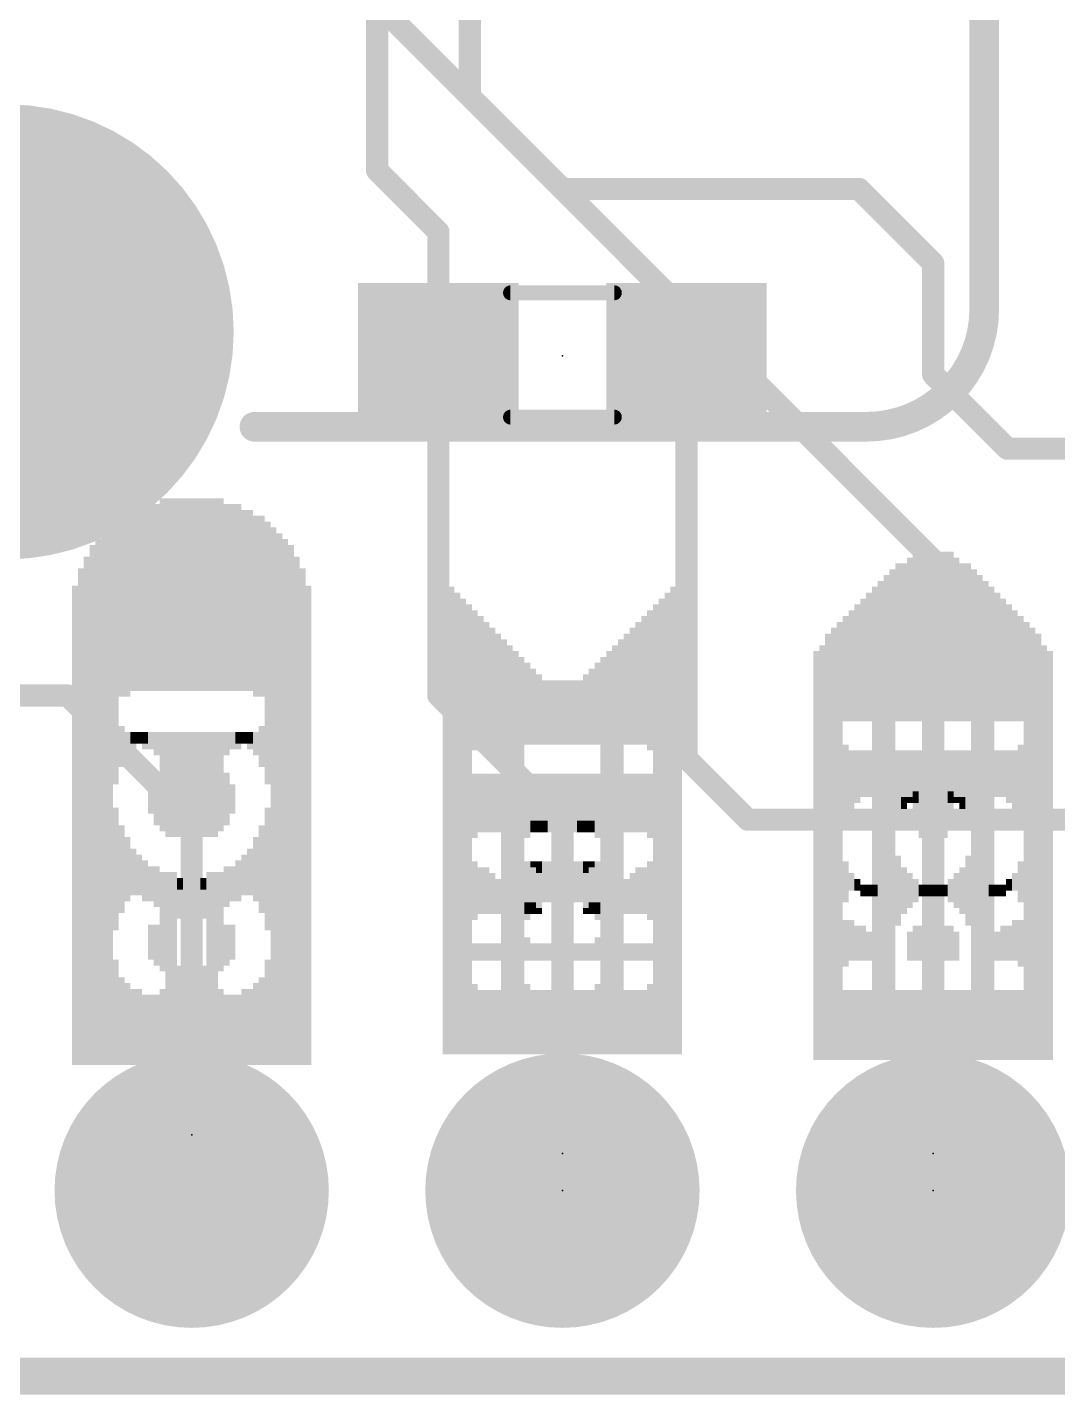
# Model space of a CAD drawing. Extents: x -41 to 66, y -18 to 26.
# Drawn here: x 15.38 to 22.44, y -0.13 to 9.23 of the extents above; entities that cross this region are included whole.
import ezdxf

# ---------------------------------------------------------------- set-up
doc = ezdxf.new("R2010")
doc.units = 0
for name, color, linetype in [('1', 12, 'CONTINUOUS'), ('16', 132, 'CONTINUOUS'), ('17', 110, 'CONTINUOUS'), ('20', 31, 'CONTINUOUS'), ('21', 41, 'CONTINUOUS'), ('22', 40, 'CONTINUOUS'), ('23', 53, 'CONTINUOUS'), ('24', 53, 'CONTINUOUS'), ('51', 53, 'CONTINUOUS')]:
    doc.layers.add(name, color=color, linetype=linetype)

# ---------------------------------------------------------------- blocks, each defined once
blk = doc.blocks.new('RECT')
blk.add_solid([(-0.5, -0.5), (0.5, -0.5), (-0.5, 0.5), (0.5, 0.5)])
blk = doc.blocks.new('ROUNDP')
at = {"const_width": 0.5}
blk.add_lwpolyline([(0, -0.25, 1), (0, 0.25, 1), (0, -0.25)], format="xyb", dxfattribs=at)

msp = doc.modelspace()

# ---------------------------------------------------------------- linework, layer by layer
at = {"layer": '1'}
for points, const_width in [([(18.415, 10.795), (18.415, 8.763)], 0.1524), ([(17.78, 9.9), (17.78, 8.255)], 0.1524), ([(18.415, 8.763), (19.05, 8.128)], 0.1524), ([(17.78, 8.255), (18.2, 7.835)], 0.1524), ([(19.05, 8.128), (21.082, 8.128)], 0.1524), ([(21.082, 8.128), (21.59, 7.62)], 0.1524), ([(18.2, 7.835), (18.2, 6.985)], 0.1524), ([(21.59, 7.62), (21.59, 6.858)], 0.1524), ([(18.2, 6.985), (18.2, 4.66)], 0.1524), ([(19.9, 6.985), (19.9, 4.23)], 0.1524), ([(21.59, 6.858), (22.098, 6.35)], 0.1524), ([(22.098, 6.35), (23.026, 6.35)], 0.1524), ([(11.43, 4.66), (15.66, 4.66)], 0.1524), ([(15.66, 4.66), (16.51, 3.81)], 0.1524), ([(18.2, 4.66), (19.05, 3.81)], 0.1524), ([(19.9, 4.23), (20.32, 3.81)], 0.1524), ([(16.51, 3.81), (16.51, 1.27)], 0.1524), ([(19.05, 3.81), (19.05, 1.27)], 0.1524), ([(20.32, 3.81), (23.495, 3.81)], 0.1524), ([(30.48, 0), (0, 0)], 0.254)]:
    msp.add_lwpolyline(points, dxfattribs=dict(at, const_width=const_width))
at = {"layer": '1', "const_width": 0.0762}
for points in [[(18.3769, 8.763, 1), (18.4531, 8.763)], [(18.4419, 8.7899, 1), (18.3881, 8.7361)], [(17.7419, 8.255, 1), (17.8181, 8.255)], [(17.8069, 8.2819, 1), (17.7531, 8.2281)], [(19.05, 8.1661, 1), (19.05, 8.0899)], [(19.0231, 8.1011, 1), (19.0769, 8.1549)], [(21.1089, 8.1549, 1), (21.0551, 8.1011)], [(21.082, 8.0899, 1), (21.082, 8.1661)], [(18.2381, 7.835, 1), (18.1619, 7.835)], [(18.1731, 7.8081, 1), (18.2269, 7.8619)], [(21.6281, 7.62, 1), (21.5519, 7.62)], [(21.5631, 7.5931, 1), (21.6169, 7.6469)], [(18.2381, 6.985, 1), (18.1619, 6.985)], [(18.1619, 6.985, 1), (18.2381, 6.985)], [(19.9381, 6.985, 1), (19.8619, 6.985)], [(21.6169, 6.8849, 1), (21.5631, 6.8311)], [(21.5519, 6.858, 1), (21.6281, 6.858)], [(22.098, 6.3881, 1), (22.098, 6.3119)], [(22.0711, 6.3231, 1), (22.1249, 6.3769)], [(15.6869, 4.6869, 1), (15.6331, 4.6331)], [(15.66, 4.6219, 1), (15.66, 4.6981)], [(18.1619, 4.66, 1), (18.2381, 4.66)], [(18.2269, 4.6869, 1), (18.1731, 4.6331)], [(19.8619, 4.23, 1), (19.9381, 4.23)], [(19.9269, 4.2569, 1), (19.8731, 4.2031)], [(16.5481, 3.81, 1), (16.4719, 3.81)], [(16.4831, 3.7831, 1), (16.5369, 3.8369)], [(19.0881, 3.81, 1), (19.0119, 3.81)], [(19.0231, 3.7831, 1), (19.0769, 3.8369)], [(20.32, 3.8481, 1), (20.32, 3.7719)], [(20.2931, 3.7831, 1), (20.3469, 3.8369)], [(16.4719, 1.27, 1), (16.5481, 1.27)], [(19.0119, 1.27, 1), (19.0881, 1.27)]]:
    msp.add_lwpolyline(points, format="xyb", dxfattribs=at)
at = {"layer": '16'}
for points, const_width in [([(21.59, 5.588), (15.24, 11.938)], 0.1524), ([(21.59, 1.27), (21.59, 5.588)], 0.1524), ([(30.48, 0), (0, 0)], 0.254)]:
    msp.add_lwpolyline(points, dxfattribs=dict(at, const_width=const_width))
at = {"layer": '16', "const_width": 0.0762}
for points in [[(21.6281, 5.588, 1), (21.5519, 5.588)], [(21.5631, 5.5611, 1), (21.6169, 5.6149)], [(21.5519, 1.27, 1), (21.6281, 1.27)]]:
    msp.add_lwpolyline(points, format="xyb", dxfattribs=at)
at = {"layer": '20', "const_width": 0.2032}
msp.add_lwpolyline([(30.48, 0), (0, 0)], dxfattribs=at)
at = {"layer": '22', "const_width": 0.2032}
for points in [[(21.94, 7.3062), (21.94, 9.3)], [(16.94, 6.5), (21.1338, 6.5)]]:
    msp.add_lwpolyline(points, dxfattribs=at)
at = {"layer": '22'}
for points, const_width in [([(21.1338, 6.5, 0.4142), (21.94, 7.3062)], 0.2032), ([(21.9908, 7.3062, 1), (21.8892, 7.3062)], 0.1016), ([(21.8892, 7.3062, 1), (21.9908, 7.3062)], 0.1016), ([(16.94, 6.5508, 1), (16.94, 6.4492)], 0.1016), ([(21.1338, 6.5508, 1), (21.1338, 6.4492)], 0.1016), ([(21.1338, 6.4492, 1), (21.1338, 6.5508)], 0.1016)]:
    msp.add_lwpolyline(points, format="xyb", dxfattribs=dict(at, const_width=const_width))
at = {"layer": '23'}
for p in [(19.05, 6.985), (16.51, 1.651), (19.05, 1.524), (21.59, 1.524), (19.05, 1.27), (21.59, 1.27)]:
    msp.add_point(p, dxfattribs=at)
at = {"layer": '24'}
for p in [(16.51, 1.651), (19.05, 1.524), (21.59, 1.524)]:
    msp.add_point(p, dxfattribs=at)
at = {"layer": '51', "const_width": 0.1016}
for points in [[(18.694, 7.417), (19.406, 7.417)], [(18.694, 6.566), (19.406, 6.566)]]:
    msp.add_lwpolyline(points, dxfattribs=at)
at = {"layer": '51', "const_width": 0.0508}
for points in [[(18.694, 7.4424, 1), (18.694, 7.3916)], [(19.406, 7.3916, 1), (19.406, 7.4424)], [(18.694, 6.5914, 1), (18.694, 6.5406)], [(19.406, 6.5406, 1), (19.406, 6.5914)]]:
    msp.add_lwpolyline(points, format="xyb", dxfattribs=at)

# ---------------------------------------------------------------- block references
at = {"layer": '1', "xscale": 1.1}
for p in [(18.2, 6.985), (19.9, 6.985)]:
    msp.add_blockref('RECT', p, dxfattribs=at)
at = {"layer": '17'}
for p, xscale, yscale, rotation in [((15.24, 7.15), 3.116, 3.116, 270), ((15.24, 7.15), 3.116, 3.116, 270), ((16.51, 1.27), 1.8796, 1.8796, 90), ((16.51, 1.27), 1.8796, 1.8796, 90), ((19.05, 1.27), 1.8796, 1.8796, 90), ((19.05, 1.27), 1.8796, 1.8796, 90), ((21.59, 1.27), 1.8796, 1.8796, 90), ((21.59, 1.27), 1.8796, 1.8796, 90)]:
    msp.add_blockref('ROUNDP', p, dxfattribs=dict(at, xscale=xscale, yscale=yscale, rotation=rotation))
at = {"layer": '21', "yscale": 0.04, "rotation": 90}
for p, xscale in [((16.31, 5.351), 1.32), ((16.35, 5.351), 1.32), ((16.39, 5.351), 1.32), ((16.43, 5.351), 1.32), ((16.47, 5.351), 1.32), ((16.51, 5.351), 1.32), ((16.55, 5.351), 1.32), ((16.59, 5.351), 1.32), ((16.63, 5.351), 1.32), ((16.67, 5.351), 1.32), ((16.71, 5.351), 1.32), ((16.11, 5.311), 1.24), ((16.15, 5.311), 1.24), ((16.19, 5.331), 1.28), ((16.23, 5.331), 1.28), ((16.27, 5.331), 1.28), ((16.75, 5.331), 1.28), ((16.79, 5.331), 1.28), ((16.83, 5.331), 1.28), ((16.87, 5.551), 0.76), ((16.91, 5.551), 0.76), ((15.95, 3.971), 3.68), ((15.99, 4.951), 1.8), ((16.03, 5.271), 1.24), ((16.07, 5.271), 1.24), ((16.95, 5.531), 0.72), ((16.99, 5.531), 0.72), ((17.03, 5.491), 0.72), ((17.07, 3.971), 3.68), ((15.87, 3.931), 3.6), ((15.91, 3.951), 3.64), ((17.11, 3.951), 3.64), ((17.15, 3.931), 3.6), ((15.83, 3.911), 3.56), ((17.19, 3.911), 3.56), ((21.47, 5.224), 0.84), ((21.51, 5.084), 1.12), ((21.55, 5.064), 1.16), ((21.59, 5.064), 1.16), ((21.63, 5.064), 1.16), ((21.67, 5.064), 1.16), ((21.71, 5.064), 1.16), ((15.75, 3.831), 3.4), ((15.79, 3.871), 3.48), ((17.23, 3.871), 3.48), ((17.27, 3.831), 3.4), ((21.31, 3.844), 3.36), ((21.35, 5.184), 0.76), ((21.39, 5.184), 0.76), ((21.43, 5.204), 0.8), ((21.75, 5.044), 1.12), ((21.79, 5.024), 1.08), ((21.83, 5.024), 1.08), ((21.87, 5.004), 1.04), ((18.25, 3.824), 3.24), ((19.85, 3.824), 3.24), ((21.23, 3.804), 3.28), ((21.27, 3.824), 3.32), ((21.95, 4.964), 0.96), ((15.71, 3.771), 3.28), ((17.31, 3.771), 3.28), ((18.29, 3.804), 3.2), ((18.33, 3.784), 3.16), ((19.77, 3.784), 3.16), ((19.81, 3.804), 3.2), ((21.15, 5.064), 0.6), ((21.19, 3.784), 3.24), ((21.99, 4.944), 0.92), ((22.03, 4.924), 0.88), ((18.37, 3.764), 3.12), ((18.41, 4.924), 0.72), ((18.45, 4.944), 0.6), ((19.65, 4.764), 0.96), ((19.69, 3.744), 3.08), ((19.73, 3.764), 3.12), ((21.03, 5.024), 0.44), ((21.07, 5.044), 0.48), ((21.11, 5.064), 0.52), ((22.07, 4.904), 0.84), ((22.11, 4.884), 0.8), ((22.15, 4.864), 0.76), ((18.49, 4.924), 0.56), ((18.53, 4.904), 0.52), ((19.57, 4.744), 0.84), ((19.61, 4.764), 0.88), ((20.95, 4.964), 0.4), ((20.99, 5.004), 0.4), ((22.19, 4.844), 0.72), ((22.23, 3.664), 3), ((18.57, 4.884), 0.48), ((18.61, 4.824), 0.52), ((19.49, 4.704), 0.76), ((19.53, 4.724), 0.8), ((20.87, 3.624), 2.92), ((20.91, 3.644), 2.96), ((22.27, 3.644), 2.96), ((22.31, 3.624), 2.92), ((18.65, 3.624), 2.84), ((18.69, 3.604), 2.8), ((18.73, 3.584), 2.76), ((19.37, 4.644), 0.64), ((19.41, 4.664), 0.68), ((19.45, 4.684), 0.72), ((20.79, 3.564), 2.8), ((20.83, 3.584), 2.84), ((22.35, 3.584), 2.84), ((22.39, 3.564), 2.8), ((18.77, 3.564), 2.72), ((18.81, 4.744), 0.28), ((19.29, 4.604), 0.56), ((19.33, 4.624), 0.6), ((18.85, 4.744), 0.2), ((18.89, 4.724), 0.16), ((19.21, 4.564), 0.48), ((19.25, 4.584), 0.52), ((18.93, 4.704), 0.12), ((18.97, 4.544), 0.44), ((19.01, 4.544), 0.44), ((19.05, 4.544), 0.44), ((19.09, 4.544), 0.44), ((19.13, 4.544), 0.44), ((19.17, 4.544), 0.44), ((16.03, 4.311), 0.28), ((16.07, 4.331), 0.16), ((16.11, 4.351), 0.12), ((16.15, 4.371), 0.08), ((16.19, 4.371), 0.08), ((16.23, 4.351), 0.12), ((16.27, 4.331), 0.16), ((16.31, 4.311), 0.2), ((16.35, 4.071), 0.68), ((16.39, 4.051), 0.72), ((16.43, 4.051), 0.72), ((16.47, 4.051), 0.72), ((16.51, 4.051), 0.72), ((16.55, 4.051), 0.72), ((16.59, 4.051), 0.72), ((16.63, 4.051), 0.72), ((16.67, 4.051), 0.72), ((16.71, 4.071), 0.68), ((16.75, 4.331), 0.16), ((16.79, 4.351), 0.12), ((16.83, 4.351), 0.12), ((16.87, 4.371), 0.08), ((16.91, 4.371), 0.08), ((16.95, 4.351), 0.12), ((16.99, 4.331), 0.24), ((17.03, 4.291), 0.32), ((22.19, 4.064), 0.52), ((21.51, 4.104), 0.36), ((21.55, 4.084), 0.4), ((21.59, 3.924), 0.72), ((21.63, 3.944), 0.68), ((21.67, 3.984), 0.6), ((21.71, 4.064), 0.44), ((21.75, 4.104), 0.36), ((21.79, 4.124), 0.32), ((21.83, 4.124), 0.32), ((21.87, 4.124), 0.32), ((21.91, 4.124), 0.32), ((21.95, 4.124), 0.32), ((21.99, 4.124), 0.32), ((22.03, 4.124), 0.32), ((22.07, 4.124), 0.32), ((22.11, 4.104), 0.36), ((22.15, 4.084), 0.4), ((16.31, 3.971), 0.4), ((16.75, 3.951), 0.36), ((19.01, 3.924), 0.4), ((19.05, 3.924), 0.4), ((19.09, 3.924), 0.4), ((19.13, 3.924), 0.4), ((19.17, 3.924), 0.4), ((19.21, 3.924), 0.4), ((19.25, 3.924), 0.4), ((19.29, 3.924), 0.4), ((19.33, 3.924), 0.4), ((19.37, 3.924), 0.4), ((19.41, 3.924), 0.4), ((19.45, 3.924), 0.4), ((19.49, 3.924), 0.4), ((19.53, 3.924), 0.4), ((19.57, 3.924), 0.4), ((19.61, 3.924), 0.4), ((19.65, 3.904), 0.44), ((16.27, 3.951), 0.28), ((16.79, 3.951), 0.2), ((18.97, 3.904), 0.36), ((21.35, 3.924), 0.16), ((21.39, 3.924), 0.08), ((21.43, 3.944), 0.04), ((21.47, 3.964), 0.08), ((15.99, 3.471), 0.84), ((16.03, 3.471), 0.6), ((17.03, 3.451), 0.64), ((18.81, 3.744), 0.12), ((18.85, 3.764), 0.08), ((18.89, 3.764), 0.08), ((18.93, 3.764), 0.08), ((21.55, 3.664), 0.2), ((21.91, 3.504), 0.52), ((21.95, 3.644), 0.24), ((21.99, 3.664), 0.2), ((16.07, 3.471), 0.44), ((16.99, 3.451), 0.48), ((21.87, 3.464), 0.52), ((16.11, 3.451), 0.32), ((16.15, 3.431), 0.28), ((16.91, 3.431), 0.28), ((16.95, 3.451), 0.4), ((21.83, 3.404), 0.32), ((16.19, 3.391), 0.28), ((16.23, 3.371), 0.24), ((16.27, 3.351), 0.28), ((16.75, 3.411), 0.16), ((16.79, 3.411), 0.16), ((16.83, 3.431), 0.2), ((16.87, 3.431), 0.2), ((18.81, 3.324), 0.4), ((18.85, 3.344), 0.36), ((18.89, 3.364), 0.32), ((18.93, 3.384), 0.28), ((18.97, 3.384), 0.28), ((19.01, 3.404), 0.24), ((19.05, 3.424), 0.2), ((19.09, 3.444), 0.16), ((19.13, 3.444), 0.16), ((19.17, 3.464), 0.12), ((19.21, 3.484), 0.08), ((19.25, 3.504), 0.04), ((19.57, 3.324), 0.32), ((19.61, 3.324), 0.32), ((19.65, 3.324), 0.4), ((21.35, 3.304), 0.44), ((21.79, 3.384), 0.2), ((22.19, 3.384), 0.28), ((16.31, 3.151), 0.6), ((16.35, 3.171), 0.56), ((16.39, 3.211), 0.48), ((16.43, 3.271), 0.28), ((16.47, 3.311), 0.2), ((16.51, 3.351), 0.12), ((16.55, 3.351), 0.12), ((16.59, 3.371), 0.08), ((16.63, 3.391), 0.12), ((16.67, 3.391), 0.12), ((16.71, 3.391), 0.12), ((19.49, 3.284), 0.24), ((19.53, 3.304), 0.28), ((21.39, 3.304), 0.28), ((21.43, 3.304), 0.2), ((21.47, 3.324), 0.16), ((21.71, 3.344), 0.12), ((21.75, 3.364), 0.16), ((21.95, 3.324), 0.16), ((22.11, 3.364), 0.08), ((22.15, 3.384), 0.12), ((19.33, 3.224), 0.12), ((19.37, 3.244), 0.16), ((19.41, 3.264), 0.2), ((19.45, 3.264), 0.2), ((21.51, 3.324), 0.08), ((21.55, 3.324), 0.08), ((21.59, 3.324), 0.08), ((21.63, 3.324), 0.08), ((21.67, 3.324), 0.08), ((21.99, 3.324), 0.08), ((22.03, 3.324), 0.08), ((22.07, 3.324), 0.08), ((19.21, 3.184), 0.04), ((19.25, 3.204), 0.08), ((19.29, 3.204), 0.08), ((16.27, 2.971), 0.24), ((16.71, 2.931), 0.32), ((16.75, 2.951), 0.28), ((16.79, 2.971), 0.24), ((22.15, 2.984), 0.28), ((22.19, 2.964), 0.32), ((16.23, 2.971), 0.16), ((16.67, 2.591), 0.92), ((18.81, 2.924), 0.16), ((21.55, 2.944), 0.2), ((21.59, 2.964), 0.24), ((21.63, 2.964), 0.24), ((21.67, 2.964), 0.24), ((21.71, 2.964), 0.24), ((21.75, 2.944), 0.2), ((21.99, 2.944), 0.2), ((22.03, 2.944), 0.2), ((22.07, 2.964), 0.24), ((22.11, 2.964), 0.24), ((16.63, 2.551), 0.84), ((18.85, 2.904), 0.12), ((18.89, 2.904), 0.12), ((18.93, 2.904), 0.12), ((18.97, 2.904), 0.12), ((19.01, 2.904), 0.12), ((19.05, 2.904), 0.12), ((19.09, 2.904), 0.12), ((19.13, 2.904), 0.12), ((19.17, 2.904), 0.12), ((19.21, 2.904), 0.12), ((19.25, 2.904), 0.12), ((19.29, 2.904), 0.12), ((19.33, 2.904), 0.12), ((19.37, 2.904), 0.12), ((19.41, 2.904), 0.12), ((19.45, 2.904), 0.12), ((19.49, 2.904), 0.12), ((19.53, 2.904), 0.12), ((19.57, 2.904), 0.12), ((19.61, 2.904), 0.12), ((19.65, 2.904), 0.12), ((15.99, 2.491), 0.72), ((16.59, 2.471), 0.68), ((16.03, 2.431), 0.6), ((16.55, 2.431), 0.6), ((16.99, 2.431), 0.6), ((17.03, 2.451), 0.64), ((16.07, 2.411), 0.56), ((16.11, 2.391), 0.52), ((16.15, 2.391), 0.52), ((16.47, 2.391), 0.52), ((16.51, 2.411), 0.56), ((16.71, 2.391), 0.52), ((16.95, 2.391), 0.52), ((18.41, 2.424), 0.44), ((18.61, 2.424), 0.44), ((18.81, 2.444), 0.48), ((18.85, 2.424), 0.44), ((18.89, 2.424), 0.44), ((18.93, 2.424), 0.44), ((18.97, 2.424), 0.44), ((19.01, 2.424), 0.44), ((19.05, 2.424), 0.44), ((19.09, 2.424), 0.44), ((19.13, 2.424), 0.44), ((19.17, 2.424), 0.44), ((19.21, 2.424), 0.44), ((19.25, 2.424), 0.44), ((19.29, 2.424), 0.44), ((19.33, 2.424), 0.44), ((19.37, 2.424), 0.44), ((19.41, 2.424), 0.44), ((19.45, 2.424), 0.44), ((19.49, 2.424), 0.44), ((19.53, 2.424), 0.44), ((19.57, 2.424), 0.44), ((19.61, 2.424), 0.44), ((19.65, 2.444), 0.48), ((21.35, 2.404), 0.48), ((21.39, 2.404), 0.48), ((21.43, 2.404), 0.48), ((21.47, 2.404), 0.48), ((21.51, 2.404), 0.48), ((21.55, 2.404), 0.48), ((21.59, 2.404), 0.48), ((21.63, 2.404), 0.48), ((21.67, 2.404), 0.48), ((21.71, 2.404), 0.48), ((21.75, 2.404), 0.48), ((21.79, 2.404), 0.48), ((21.83, 2.404), 0.48), ((21.87, 2.404), 0.48), ((21.91, 2.404), 0.48), ((21.95, 2.404), 0.48), ((21.99, 2.404), 0.48), ((22.03, 2.404), 0.48), ((22.07, 2.404), 0.48), ((22.11, 2.404), 0.48), ((22.15, 2.404), 0.48), ((22.19, 2.404), 0.48), ((16.19, 2.371), 0.48), ((16.23, 2.371), 0.48), ((16.27, 2.371), 0.48), ((16.31, 2.371), 0.48), ((16.35, 2.371), 0.48), ((16.39, 2.371), 0.48), ((16.43, 2.371), 0.48), ((16.75, 2.371), 0.48), ((16.79, 2.371), 0.48), ((16.83, 2.351), 0.44), ((16.87, 2.371), 0.48), ((16.91, 2.371), 0.48), ((18.45, 2.404), 0.4), ((18.49, 2.404), 0.4), ((18.53, 2.404), 0.4), ((18.57, 2.404), 0.4), ((20.95, 2.384), 0.44), ((20.99, 2.364), 0.4), ((21.03, 2.364), 0.4), ((21.07, 2.364), 0.4), ((21.11, 2.364), 0.4), ((21.15, 2.384), 0.44)]:
    msp.add_blockref('RECT', p, dxfattribs=dict(at, xscale=xscale))
msp.add_blockref('RECT', (21.91, 4.984), dxfattribs=at)
at = {"layer": '22', "yscale": 0.04, "rotation": 90}
for p, xscale in [((16.31, 5.351), 1.32), ((16.35, 5.351), 1.32), ((16.39, 5.351), 1.32), ((16.43, 5.351), 1.32), ((16.47, 5.351), 1.32), ((16.51, 5.351), 1.32), ((16.55, 5.351), 1.32), ((16.59, 5.351), 1.32), ((16.63, 5.351), 1.32), ((16.67, 5.351), 1.32), ((16.71, 5.351), 1.32), ((16.11, 5.551), 0.76), ((16.15, 5.551), 0.76), ((16.19, 5.331), 1.28), ((16.23, 5.331), 1.28), ((16.27, 5.331), 1.28), ((16.75, 5.331), 1.28), ((16.79, 5.331), 1.28), ((16.83, 5.331), 1.28), ((16.87, 5.311), 1.24), ((16.91, 5.311), 1.24), ((15.95, 3.971), 3.68), ((15.99, 5.491), 0.72), ((16.03, 5.531), 0.72), ((16.07, 5.531), 0.72), ((16.95, 5.271), 1.24), ((16.99, 5.271), 1.24), ((17.03, 4.951), 1.8), ((17.07, 3.971), 3.68), ((15.87, 3.931), 3.6), ((15.91, 3.951), 3.64), ((17.11, 3.951), 3.64), ((17.15, 3.931), 3.6), ((15.83, 3.911), 3.56), ((17.19, 3.911), 3.56), ((21.47, 5.064), 1.16), ((21.51, 5.064), 1.16), ((21.55, 5.064), 1.16), ((21.59, 5.064), 1.16), ((21.63, 5.064), 1.16), ((21.67, 5.084), 1.12), ((21.71, 5.224), 0.84), ((15.75, 3.831), 3.4), ((15.79, 3.871), 3.48), ((17.23, 3.871), 3.48), ((17.27, 3.831), 3.4), ((21.31, 5.004), 1.04), ((21.35, 5.024), 1.08), ((21.39, 5.024), 1.08), ((21.43, 5.044), 1.12), ((21.75, 5.204), 0.8), ((21.79, 5.184), 0.76), ((21.83, 5.184), 0.76), ((21.87, 3.844), 3.36), ((18.25, 3.824), 3.24), ((19.85, 3.824), 3.24), ((21.23, 4.964), 0.96), ((21.91, 3.824), 3.32), ((21.95, 3.804), 3.28), ((15.71, 3.771), 3.28), ((17.31, 3.771), 3.28), ((18.29, 3.804), 3.2), ((18.33, 3.784), 3.16), ((19.77, 3.784), 3.16), ((19.81, 3.804), 3.2), ((21.15, 4.924), 0.88), ((21.19, 4.944), 0.92), ((21.99, 3.784), 3.24), ((22.03, 5.064), 0.6), ((18.37, 3.764), 3.12), ((18.41, 3.744), 3.08), ((18.45, 4.764), 0.96), ((19.65, 4.944), 0.6), ((19.69, 4.924), 0.72), ((19.73, 3.764), 3.12), ((21.03, 4.864), 0.76), ((21.07, 4.884), 0.8), ((21.11, 4.904), 0.84), ((22.07, 5.064), 0.52), ((22.11, 5.044), 0.48), ((22.15, 5.024), 0.44), ((18.49, 4.764), 0.88), ((18.53, 4.744), 0.84), ((19.57, 4.904), 0.52), ((19.61, 4.924), 0.56), ((20.95, 3.664), 3), ((20.99, 4.844), 0.72), ((22.19, 5.004), 0.4), ((22.23, 4.964), 0.4), ((18.57, 4.724), 0.8), ((18.61, 4.704), 0.76), ((19.49, 4.824), 0.52), ((19.53, 4.884), 0.48), ((20.87, 3.624), 2.92), ((20.91, 3.644), 2.96), ((22.27, 3.644), 2.96), ((22.31, 3.624), 2.92), ((18.65, 4.684), 0.72), ((18.69, 4.664), 0.68), ((18.73, 4.644), 0.64), ((19.37, 3.584), 2.76), ((19.41, 3.604), 2.8), ((19.45, 3.624), 2.84), ((20.79, 3.564), 2.8), ((20.83, 3.584), 2.84), ((22.35, 3.584), 2.84), ((22.39, 3.564), 2.8), ((18.77, 4.624), 0.6), ((18.81, 4.604), 0.56), ((19.29, 4.744), 0.28), ((19.33, 3.564), 2.72), ((18.85, 4.584), 0.52), ((18.89, 4.564), 0.48), ((19.21, 4.724), 0.16), ((19.25, 4.744), 0.2), ((18.93, 4.544), 0.44), ((18.97, 4.544), 0.44), ((19.01, 4.544), 0.44), ((19.05, 4.544), 0.44), ((19.09, 4.544), 0.44), ((19.13, 4.544), 0.44), ((19.17, 4.704), 0.12), ((15.99, 4.291), 0.32), ((16.03, 4.331), 0.24), ((16.07, 4.351), 0.12), ((16.11, 4.371), 0.08), ((16.15, 4.371), 0.08), ((16.19, 4.351), 0.12), ((16.23, 4.351), 0.12), ((16.27, 4.331), 0.16), ((16.31, 4.071), 0.68), ((16.35, 4.051), 0.72), ((16.39, 4.051), 0.72), ((16.43, 4.051), 0.72), ((16.47, 4.051), 0.72), ((16.51, 4.051), 0.72), ((16.55, 4.051), 0.72), ((16.59, 4.051), 0.72), ((16.63, 4.051), 0.72), ((16.67, 4.071), 0.68), ((16.71, 4.311), 0.2), ((16.75, 4.331), 0.16), ((16.79, 4.351), 0.12), ((16.83, 4.371), 0.08), ((16.87, 4.371), 0.08), ((16.91, 4.351), 0.12), ((16.95, 4.331), 0.16), ((16.99, 4.311), 0.28), ((20.99, 4.064), 0.52), ((21.03, 4.084), 0.4), ((21.07, 4.104), 0.36), ((21.11, 4.124), 0.32), ((21.15, 4.124), 0.32), ((21.19, 4.124), 0.32), ((21.23, 4.124), 0.32), ((21.27, 4.124), 0.32), ((21.31, 4.124), 0.32), ((21.35, 4.124), 0.32), ((21.39, 4.124), 0.32), ((21.43, 4.104), 0.36), ((21.47, 4.064), 0.44), ((21.51, 3.984), 0.6), ((21.55, 3.944), 0.68), ((21.59, 3.924), 0.72), ((21.63, 4.084), 0.4), ((21.67, 4.104), 0.36), ((16.27, 3.951), 0.36), ((16.71, 3.971), 0.4), ((18.45, 3.904), 0.44), ((18.49, 3.924), 0.4), ((18.53, 3.924), 0.4), ((18.57, 3.924), 0.4), ((18.61, 3.924), 0.4), ((18.65, 3.924), 0.4), ((18.69, 3.924), 0.4), ((18.73, 3.924), 0.4), ((18.77, 3.924), 0.4), ((18.81, 3.924), 0.4), ((18.85, 3.924), 0.4), ((18.89, 3.924), 0.4), ((18.93, 3.924), 0.4), ((18.97, 3.924), 0.4), ((19.01, 3.924), 0.4), ((19.05, 3.924), 0.4), ((19.09, 3.924), 0.4), ((16.23, 3.951), 0.2), ((16.75, 3.951), 0.28), ((19.13, 3.904), 0.36), ((21.71, 3.964), 0.08), ((21.75, 3.944), 0.04), ((21.79, 3.924), 0.08), ((21.83, 3.924), 0.16), ((17.03, 3.471), 0.84), ((15.99, 3.451), 0.64), ((16.99, 3.471), 0.6), ((19.17, 3.764), 0.08), ((19.21, 3.764), 0.08), ((19.25, 3.764), 0.08), ((19.29, 3.744), 0.12), ((21.19, 3.664), 0.2), ((21.23, 3.644), 0.24), ((21.27, 3.504), 0.52), ((21.63, 3.664), 0.2), ((16.03, 3.451), 0.48), ((16.95, 3.471), 0.44), ((21.31, 3.464), 0.52), ((16.07, 3.451), 0.4), ((16.11, 3.431), 0.28), ((16.87, 3.431), 0.28), ((16.91, 3.451), 0.32), ((21.35, 3.404), 0.32), ((16.15, 3.431), 0.2), ((16.19, 3.431), 0.2), ((16.23, 3.411), 0.16), ((16.27, 3.411), 0.16), ((16.75, 3.351), 0.28), ((16.79, 3.371), 0.24), ((16.83, 3.391), 0.28), ((18.45, 3.324), 0.4), ((18.49, 3.324), 0.32), ((18.53, 3.324), 0.32), ((18.85, 3.504), 0.04), ((18.89, 3.484), 0.08), ((18.93, 3.464), 0.12), ((18.97, 3.444), 0.16), ((19.01, 3.444), 0.16), ((19.05, 3.424), 0.2), ((19.09, 3.404), 0.24), ((19.13, 3.384), 0.28), ((19.17, 3.384), 0.28), ((19.21, 3.364), 0.32), ((19.25, 3.344), 0.36), ((19.29, 3.324), 0.4), ((20.99, 3.384), 0.28), ((21.39, 3.384), 0.2), ((21.83, 3.304), 0.44), ((16.31, 3.391), 0.12), ((16.35, 3.391), 0.12), ((16.39, 3.391), 0.12), ((16.43, 3.371), 0.08), ((16.47, 3.351), 0.12), ((16.51, 3.351), 0.12), ((16.55, 3.311), 0.2), ((16.59, 3.271), 0.28), ((16.63, 3.211), 0.48), ((16.67, 3.171), 0.56), ((16.71, 3.151), 0.6), ((18.57, 3.304), 0.28), ((18.61, 3.284), 0.24), ((21.03, 3.384), 0.12), ((21.07, 3.364), 0.08), ((21.23, 3.324), 0.16), ((21.43, 3.364), 0.16), ((21.47, 3.344), 0.12), ((21.71, 3.324), 0.16), ((21.75, 3.304), 0.2), ((21.79, 3.304), 0.28), ((18.65, 3.264), 0.2), ((18.69, 3.264), 0.2), ((18.73, 3.244), 0.16), ((18.77, 3.224), 0.12), ((21.11, 3.324), 0.08), ((21.15, 3.324), 0.08), ((21.19, 3.324), 0.08), ((21.51, 3.324), 0.08), ((21.55, 3.324), 0.08), ((21.59, 3.324), 0.08), ((21.63, 3.324), 0.08), ((21.67, 3.324), 0.08), ((18.81, 3.204), 0.08), ((18.85, 3.204), 0.08), ((18.89, 3.184), 0.04), ((16.23, 2.971), 0.24), ((16.27, 2.951), 0.28), ((16.31, 2.931), 0.32), ((16.75, 2.971), 0.24), ((20.99, 2.964), 0.32), ((21.03, 2.984), 0.28), ((16.35, 2.591), 0.92), ((16.79, 2.971), 0.16), ((19.29, 2.924), 0.16), ((21.07, 2.964), 0.24), ((21.11, 2.964), 0.24), ((21.15, 2.944), 0.2), ((21.19, 2.944), 0.2), ((21.43, 2.944), 0.2), ((21.47, 2.964), 0.24), ((21.51, 2.964), 0.24), ((21.55, 2.964), 0.24), ((21.59, 2.964), 0.24), ((21.63, 2.944), 0.2), ((16.39, 2.551), 0.84), ((18.45, 2.904), 0.12), ((18.49, 2.904), 0.12), ((18.53, 2.904), 0.12), ((18.57, 2.904), 0.12), ((18.61, 2.904), 0.12), ((18.65, 2.904), 0.12), ((18.69, 2.904), 0.12), ((18.73, 2.904), 0.12), ((18.77, 2.904), 0.12), ((18.81, 2.904), 0.12), ((18.85, 2.904), 0.12), ((18.89, 2.904), 0.12), ((18.93, 2.904), 0.12), ((18.97, 2.904), 0.12), ((19.01, 2.904), 0.12), ((19.05, 2.904), 0.12), ((19.09, 2.904), 0.12), ((19.13, 2.904), 0.12), ((19.17, 2.904), 0.12), ((19.21, 2.904), 0.12), ((19.25, 2.904), 0.12), ((16.43, 2.471), 0.68), ((17.03, 2.491), 0.72), ((15.99, 2.451), 0.64), ((16.03, 2.431), 0.6), ((16.47, 2.431), 0.6), ((16.99, 2.431), 0.6), ((16.07, 2.391), 0.52), ((16.31, 2.391), 0.52), ((16.51, 2.411), 0.56), ((16.55, 2.391), 0.52), ((16.87, 2.391), 0.52), ((16.91, 2.391), 0.52), ((16.95, 2.411), 0.56), ((18.45, 2.444), 0.48), ((18.49, 2.424), 0.44), ((18.53, 2.424), 0.44), ((18.57, 2.424), 0.44), ((18.61, 2.424), 0.44), ((18.65, 2.424), 0.44), ((18.69, 2.424), 0.44), ((18.73, 2.424), 0.44), ((18.77, 2.424), 0.44), ((18.81, 2.424), 0.44), ((18.85, 2.424), 0.44), ((18.89, 2.424), 0.44), ((18.93, 2.424), 0.44), ((18.97, 2.424), 0.44), ((19.01, 2.424), 0.44), ((19.05, 2.424), 0.44), ((19.09, 2.424), 0.44), ((19.13, 2.424), 0.44), ((19.17, 2.424), 0.44), ((19.21, 2.424), 0.44), ((19.25, 2.424), 0.44), ((19.29, 2.444), 0.48), ((19.49, 2.424), 0.44), ((19.69, 2.424), 0.44), ((20.99, 2.404), 0.48), ((21.03, 2.404), 0.48), ((21.07, 2.404), 0.48), ((21.11, 2.404), 0.48), ((21.15, 2.404), 0.48), ((21.19, 2.404), 0.48), ((21.23, 2.404), 0.48), ((21.27, 2.404), 0.48), ((21.31, 2.404), 0.48), ((21.35, 2.404), 0.48), ((21.39, 2.404), 0.48), ((21.43, 2.404), 0.48), ((21.47, 2.404), 0.48), ((21.51, 2.404), 0.48), ((21.55, 2.404), 0.48), ((21.59, 2.404), 0.48), ((21.63, 2.404), 0.48), ((21.67, 2.404), 0.48), ((21.71, 2.404), 0.48), ((21.75, 2.404), 0.48), ((21.79, 2.404), 0.48), ((21.83, 2.404), 0.48), ((16.11, 2.371), 0.48), ((16.15, 2.371), 0.48), ((16.19, 2.351), 0.44), ((16.23, 2.371), 0.48), ((16.27, 2.371), 0.48), ((16.59, 2.371), 0.48), ((16.63, 2.371), 0.48), ((16.67, 2.371), 0.48), ((16.71, 2.371), 0.48), ((16.75, 2.371), 0.48), ((16.79, 2.371), 0.48), ((16.83, 2.371), 0.48), ((19.53, 2.404), 0.4), ((19.57, 2.404), 0.4), ((19.61, 2.404), 0.4), ((19.65, 2.404), 0.4), ((22.03, 2.384), 0.44), ((22.07, 2.364), 0.4), ((22.11, 2.364), 0.4), ((22.15, 2.364), 0.4), ((22.19, 2.364), 0.4), ((22.23, 2.384), 0.44)]:
    msp.add_blockref('RECT', p, dxfattribs=dict(at, xscale=xscale))
msp.add_blockref('RECT', (21.27, 4.984), dxfattribs=at)
at = {"layer": '51'}
for p, xscale, yscale in [((18.4619, 6.9901), 0.5001, 0.95), ((19.6303, 6.9901), 0.5001, 0.95), ((16.51, 1.27), 0.508, 0.508), ((19.05, 1.27), 0.508, 0.508), ((21.59, 1.27), 0.508, 0.508)]:
    msp.add_blockref('RECT', p, dxfattribs=dict(at, xscale=xscale, yscale=yscale))

doc.saveas('drawing.dxf')
